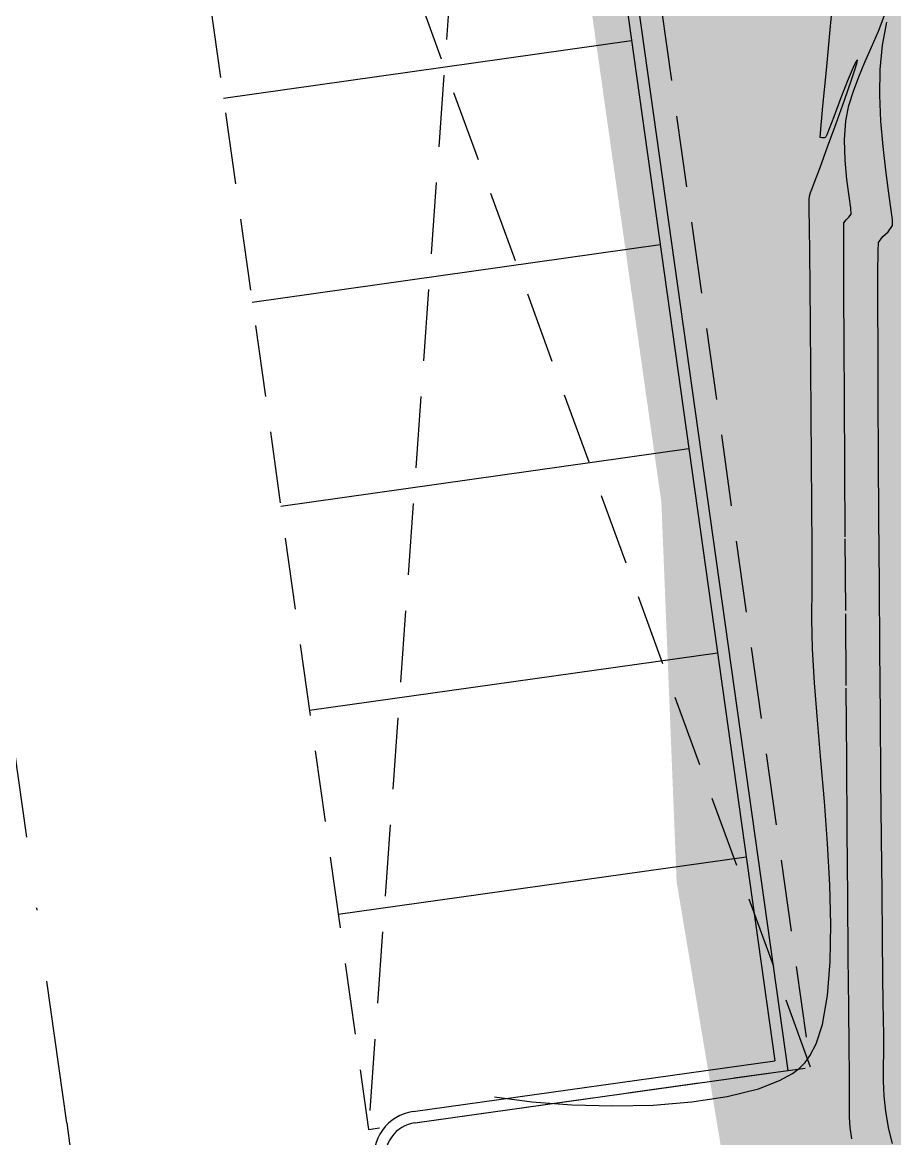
# Model space of a CAD drawing. Header units: feet. Extents: x 26064 to 27719, y 16802 to 28989.
# Drawn here: x 27492.46 to 27530.56, y 17870.44 to 17919.21 of the extents above; entities that cross this region are included whole.
import ezdxf

# ---------------------------------------------------------------- set-up
doc = ezdxf.new("R2010")
doc.units = ezdxf.units.FT
doc.header["$LTSCALE"] = 50
doc.header["$MEASUREMENT"] = 0
for name, pattern in [('CENTERPL', [0.25, 0.125, -0.0625, 0, -0.0625]), ('HIDDEN', [0.375, 0.25, -0.125]), ('HIDDEN25', [0.0938, 0.0625, -0.0313]), ('HIDN25', [0.0938, 0.0625, -0.0313])]:
    doc.linetypes.add(name, pattern=pattern)
for name, color, linetype in [('CANOPY', 7, 'HIDDEN25'), ('CL-ROADS', 9, 'CENTERPL'), ('CONT-MNR', 55, 'HIDN25'), ('CURB-B', 4, 'Continuous'), ('CURB-F', 32, 'Continuous'), ('PARKSTRIPES', 32, 'Continuous'), ('SILT FENCE', 200, 'Continuous'), ('SILT_FENCE', 1, 'HIDDEN')]:
    doc.layers.add(name, color=color, linetype=linetype)

msp = doc.modelspace()

# ---------------------------------------------------------------- linework, layer by layer
at = {"layer": 'CANOPY', "color": 7}
for p, q in [((27514.2247, 17963.67332), (27507.57923, 17870.84505)), ((27526.88946, 17873.55893), (27494.91448, 17960.95945))]:
    msp.add_line(p, q, dxfattribs=at)
at = {"layer": 'CANOPY', "color": 7, "flags": 128}
msp.add_lwpolyline([(27514.2247, 17963.67332), (27494.91448, 17960.95945), (27507.57923, 17870.84505), (27526.88946, 17873.55893)], close=True, dxfattribs=at)
at = {"layer": 'CL-ROADS', "color": 7}
msp.add_line((27494.41048, 17871.13672), (27488.19317, 17915.37516), dxfattribs=at)
msp.add_arc((27556.95874, 17878.66763), 63, 186.8654551, 222.8297258, dxfattribs=at)
at = {"layer": 'CONT-MNR', "color": 7, "extrusion": (0.995433, -0.095463, 0)}
msp.add_line((27527.77993, 17919.20109, 638), (27528.01977, 17921.70199, 638), dxfattribs=at)
at = {"layer": 'CONT-MNR', "color": 7, "extrusion": (0.933421, -0.358782, 0)}
msp.add_line((27529.85381, 17918.82484, 637), (27530.14839, 17919.59124, 637), dxfattribs=at)
at = {"layer": 'CONT-MNR', "color": 7, "extrusion": (0.995466, -0.095114, 0)}
msp.add_line((27527.5813, 17917.12224, 638), (27527.77993, 17919.20109, 638), dxfattribs=at)
at = {"layer": 'CONT-MNR', "color": 7}
for p, q in [((27529.55506, 17918.12063, 637), (27529.85381, 17918.82484, 637)), ((27530.026, 17918.20942, 636), (27530.21827, 17919.20832, 636)), ((27528.86643, 17917.48541, 638), (27528.74786, 17917.23672, 638)), ((27528.91699, 17917.56176, 638), (27528.86643, 17917.48541, 638)), ((27528.9369, 17917.55529, 638), (27528.93219, 17917.56857, 638)), ((27528.9945, 17916.82786, 637), (27529.2645, 17917.46088, 637)), ((27528.67914, 17916.68929, 638), (27528.85262, 17917.21995, 638)), ((27528.53135, 17916.71815, 638), (27528.21257, 17915.9055, 638)), ((27528.56563, 17915.5711, 637), (27528.75742, 17916.20384, 637)), ((27528.00585, 17914.78802, 638), (27528.37067, 17915.80355, 638)), ((27528.43148, 17914.91191, 637), (27528.56563, 17915.5711, 637)), ((27528.37025, 17914.07213, 637), (27528.43148, 17914.91191, 637)), ((27527.63338, 17913.7684, 638), (27528.00585, 17914.78802, 638)), ((27527.39143, 17914.15822, 638), (27527.30826, 17914.17947, 638)), ((27527.47922, 17914.16382, 638), (27527.39143, 17914.15822, 638)), ((27527.59207, 17914.28907, 638), (27527.55357, 17914.19954, 638)), ((27527.06034, 17912.21973, 638), (27527.30197, 17912.8704, 638)), ((27526.9572, 17911.94208, 638), (27527.06034, 17912.21973, 638)), ((27526.83091, 17911.30151, 638), (27526.8262, 17911.45931, 638)), ((27526.83377, 17911.01702, 638), (27526.83091, 17911.30151, 638)), ((27528.65818, 17910.82906, 637), (27528.64481, 17911.0827, 637)), ((27528.34492, 17910.44378, 637), (27528.44098, 17910.58286, 637)), ((27528.44098, 17910.58286, 637), (27528.56536, 17910.69009, 637)), ((27528.33632, 17908.9867, 637), (27528.33742, 17910.04929, 637)), ((27530.04433, 17909.85446, 636), (27530.28437, 17910.06141, 636)), ((27529.84192, 17909.21412, 636), (27529.85893, 17909.58605, 636)), ((27526.86926, 17907.67553, 638), (27526.85416, 17909.13236, 638)), ((27528.34087, 17907.34405, 637), (27528.33632, 17908.9867, 637)), ((27529.83007, 17906.82176, 636), (27529.83256, 17908.26791, 636)), ((27526.90326, 17904.09122, 638), (27526.88604, 17905.97126, 638)), ((27528.36401, 17902.67078, 637), (27528.35034, 17905.2094, 637)), ((27529.84256, 17902.72707, 636), (27529.83367, 17904.95003, 636)), ((27529.85598, 17900.22723, 636), (27529.84256, 17902.72707, 636)), ((27528.38114, 17899.81624, 637), (27528.36401, 17902.67078, 637)), ((27526.93422, 17900.09051, 638), (27526.91972, 17902.10708, 638)), ((27528.40099, 17896.73383, 637), (27528.38114, 17899.81624, 637)), ((27526.9538, 17894.5629, 638), (27526.95247, 17896.24675, 638)), ((27526.94832, 17893.13331, 638), (27526.9538, 17894.5629, 638)), ((27529.91551, 17891.80991, 636), (27529.89323, 17894.6943, 636)), ((27528.44596, 17890.23757, 637), (27528.42284, 17893.51159, 637)), ((27529.93917, 17888.94605, 636), (27529.91551, 17891.80991, 636)), ((27528.46961, 17886.99982, 637), (27528.44596, 17890.23757, 637)), ((27527.3395, 17886.9703, 638), (27527.19028, 17888.71583, 638)), ((27527.49149, 17885.16117, 638), (27527.3395, 17886.9703, 638)), ((27529.98751, 17883.57728, 636), (27529.96343, 17886.17705, 636)), ((27527.62737, 17883.33217, 638), (27527.49149, 17885.16117, 638)), ((27527.72821, 17881.52705, 638), (27527.62737, 17883.33217, 638)), ((27530.01063, 17881.22108, 636), (27529.98751, 17883.57728, 636)), ((27528.53642, 17878.3846, 637), (27528.51557, 17880.98529, 637)), ((27528.5702, 17874.4366, 637), (27528.55487, 17876.17235, 637)), ((27530.0778, 17875.71898, 636), (27530.06637, 17876.3574, 636)), ((27530.08737, 17874.93648, 636), (27530.0778, 17875.71898, 636)), ((27526.86184, 17874.05662, 638), (27527.12831, 17874.57512, 638)), ((27528.58166, 17873.26539, 637), (27528.5702, 17874.4366, 637)), ((27530.07319, 17873.58341, 636), (27530.08115, 17874.23497, 636)), ((27526.09432, 17873.28902, 638), (27526.40487, 17873.52312, 638)), ((27526.40487, 17873.52312, 638), (27526.53922, 17873.6475, 638)), ((27530.07754, 17872.95073, 636), (27530.07319, 17873.58341, 636)), ((27528.59243, 17872.23802, 637), (27528.58854, 17872.74676, 637)), ((27513.07832, 17872.26605, 638), (27514.72264, 17872.05206, 638)), ((27520.00988, 17871.9052, 638), (27521.69796, 17872.04, 638)), ((27521.69796, 17872.04, 638), (27523.25266, 17872.27601, 638)), ((27528.58685, 17871.79311, 637), (27528.59243, 17872.23802, 637)), ((27530.17941, 17871.61782, 636), (27530.10826, 17872.30589, 636)), ((27528.59012, 17871.37157, 637), (27528.58685, 17871.79311, 637)), ((27530.46908, 17870.22841, 636), (27530.30503, 17870.85548, 636))]:
    msp.add_line(p, q, dxfattribs=at)
at = {"layer": 'CONT-MNR', "color": 7, "extrusion": (0.915179, -0.403048, 0)}
msp.add_line((27529.2645, 17917.46088, 637), (27529.55506, 17918.12063, 637), dxfattribs=at)
at = {"layer": 'CONT-MNR', "color": 7, "extrusion": (0.995486, -0.094905, 0)}
msp.add_line((27529.92461, 17917.14585, 636), (27530.026, 17918.20942, 636), dxfattribs=at)
at = {"layer": 'CONT-MNR', "color": 7, "extrusion": (0.962544, -0.271125, 0)}
msp.add_line((27528.85262, 17917.21995, 638), (27528.92359, 17917.47193, 638), dxfattribs=at)
at = {"layer": 'CONT-MNR', "color": 7, "extrusion": (0.408403, -0.912802, 0)}
msp.add_line((27528.93219, 17917.56857, 638), (27528.91699, 17917.56176, 638), dxfattribs=at)
at = {"layer": 'CONT-MNR', "color": 7, "extrusion": (0.987483, -0.157726, 0)}
msp.add_line((27528.92359, 17917.47193, 638), (27528.9369, 17917.55529, 638), dxfattribs=at)
at = {"layer": 'CONT-MNR', "color": 7, "extrusion": (0.995536, -0.094385, 0)}
msp.add_line((27527.43144, 17915.54158, 638), (27527.5813, 17917.12224, 638), dxfattribs=at)
at = {"layer": 'CONT-MNR', "color": 7, "extrusion": (0.922799, -0.385282, 0)}
msp.add_line((27528.74786, 17917.23672, 638), (27528.53135, 17916.71815, 638), dxfattribs=at)
at = {"layer": 'CONT-MNR', "color": 7, "extrusion": (0.999917, -0.01289, 0)}
msp.add_line((27529.91012, 17916.0222, 636), (27529.92461, 17917.14585, 636), dxfattribs=at)
at = {"layer": 'CONT-MNR', "color": 7, "extrusion": (0.944368, -0.32889, 0)}
msp.add_line((27528.37067, 17915.80355, 638), (27528.67914, 17916.68929, 638), dxfattribs=at)
at = {"layer": 'CONT-MNR', "color": 7, "extrusion": (0.934808, -0.355155, 0)}
msp.add_line((27528.75742, 17916.20384, 637), (27528.9945, 17916.82786, 637), dxfattribs=at)
at = {"layer": 'CONT-MNR', "color": 7, "extrusion": (0.934108, -0.356991, 0)}
msp.add_line((27528.21257, 17915.9055, 638), (27527.89957, 17915.08652, 638), dxfattribs=at)
at = {"layer": 'CONT-MNR', "color": 7, "extrusion": (0.998987, 0.044996, 0)}
msp.add_line((27529.96137, 17914.88437, 636), (27529.91012, 17916.0222, 636), dxfattribs=at)
at = {"layer": 'CONT-MNR', "color": 7, "extrusion": (0.995708, -0.092548, 0)}
msp.add_line((27527.33791, 17914.53527, 638), (27527.43144, 17915.54158, 638), dxfattribs=at)
at = {"layer": 'CONT-MNR', "color": 7, "extrusion": (0.934153, -0.356872, 0)}
msp.add_line((27527.89957, 17915.08652, 638), (27527.69604, 17914.55375, 638), dxfattribs=at)
at = {"layer": 'CONT-MNR', "color": 7, "extrusion": (0.996547, -0.083036, 0)}
msp.add_line((27527.30826, 17914.17947, 638), (27527.33791, 17914.53527, 638), dxfattribs=at)
at = {"layer": 'CONT-MNR', "color": 7, "extrusion": (0.930767, -0.365613, 0)}
msp.add_line((27527.69604, 17914.55375, 638), (27527.59207, 17914.28907, 638), dxfattribs=at)
at = {"layer": 'CONT-MNR', "color": 7, "extrusion": (0.99627, 0.086295, 0)}
msp.add_line((27530.05718, 17913.77824, 636), (27529.96137, 17914.88437, 636), dxfattribs=at)
at = {"layer": 'CONT-MNR', "color": 7, "extrusion": (0.252725, -0.967538, 0)}
msp.add_line((27527.52799, 17914.17656, 638), (27527.47922, 17914.16382, 638), dxfattribs=at)
at = {"layer": 'CONT-MNR', "color": 7, "extrusion": (0.458697, -0.888593, 0)}
msp.add_line((27527.54508, 17914.18538, 638), (27527.52799, 17914.17656, 638), dxfattribs=at)
at = {"layer": 'CONT-MNR', "color": 7, "extrusion": (0.857727, -0.514105, 0)}
msp.add_line((27527.55357, 17914.19954, 638), (27527.54508, 17914.18538, 638), dxfattribs=at)
at = {"layer": 'CONT-MNR', "color": 7, "extrusion": (0.999507, 0.031404, 0)}
msp.add_line((27528.398, 17913.18906, 637), (27528.37025, 17914.07213, 637), dxfattribs=at)
at = {"layer": 'CONT-MNR', "color": 7, "extrusion": (0.938152, -0.346223, 0)}
msp.add_line((27527.30197, 17912.8704, 638), (27527.63338, 17913.7684, 638), dxfattribs=at)
at = {"layer": 'CONT-MNR', "color": 7, "extrusion": (0.993351, 0.115121, 0)}
msp.add_line((27530.17638, 17912.74973, 636), (27530.05718, 17913.77824, 636), dxfattribs=at)
at = {"layer": 'CONT-MNR', "color": 7, "extrusion": (0.995593, 0.093776, 0)}
msp.add_line((27528.47769, 17912.34296, 637), (27528.398, 17913.18906, 637), dxfattribs=at)
at = {"layer": 'CONT-MNR', "color": 7, "extrusion": (0.991122, 0.132958, 0)}
msp.add_line((27530.29778, 17911.84471, 636), (27530.17638, 17912.74973, 636), dxfattribs=at)
at = {"layer": 'CONT-MNR', "color": 7, "extrusion": (0.99168, 0.12873, 0)}
msp.add_line((27528.57231, 17911.61409, 637), (27528.47769, 17912.34296, 637), dxfattribs=at)
at = {"layer": 'CONT-MNR', "color": 7, "extrusion": (0.9976, -0.069234, 0)}
msp.add_line((27526.8262, 17911.45931, 638), (27526.83697, 17911.6144, 638), dxfattribs=at)
at = {"layer": 'CONT-MNR', "color": 7, "extrusion": (0.95222, -0.305414, 0)}
msp.add_line((27526.83697, 17911.6144, 638), (27526.88743, 17911.77173, 638), dxfattribs=at)
at = {"layer": 'CONT-MNR', "color": 7, "extrusion": (0.925395, -0.379004, 0)}
msp.add_line((27526.88743, 17911.77173, 638), (27526.9572, 17911.94208, 638), dxfattribs=at)
at = {"layer": 'CONT-MNR', "color": 7, "extrusion": (0.990819, 0.135194, 0)}
msp.add_line((27528.64481, 17911.0827, 637), (27528.57231, 17911.61409, 637), dxfattribs=at)
at = {"layer": 'CONT-MNR', "color": 7, "extrusion": (0.990442, 0.137929, 0)}
msp.add_line((27530.40023, 17911.10909, 636), (27530.29778, 17911.84471, 636), dxfattribs=at)
at = {"layer": 'CONT-MNR', "color": 7, "extrusion": (0.99994, 0.010915, 0)}
msp.add_line((27526.84192, 17910.27008, 638), (27526.83377, 17911.01702, 638), dxfattribs=at)
at = {"layer": 'CONT-MNR', "color": 7, "extrusion": (0.992908, 0.118889, 0)}
msp.add_line((27530.46253, 17910.58876, 636), (27530.40023, 17911.10909, 636), dxfattribs=at)
at = {"layer": 'CONT-MNR', "color": 7, "extrusion": (0.831568, -0.555423, 0)}
for p, q in [((27528.56536, 17910.69009, 637), (27528.65818, 17910.82906, 637)), ((27530.28437, 17910.06141, 636), (27530.46352, 17910.32962, 636))]:
    msp.add_line(p, q, dxfattribs=at)
at = {"layer": 'CONT-MNR', "color": 7, "extrusion": (0.999993, 0.003815, 0)}
msp.add_line((27530.46352, 17910.32962, 636), (27530.46253, 17910.58876, 636), dxfattribs=at)
at = {"layer": 'CONT-MNR', "color": 7, "extrusion": (0.999942, 0.010755, 0)}
msp.add_line((27526.85416, 17909.13236, 638), (27526.84192, 17910.27008, 638), dxfattribs=at)
at = {"layer": 'CONT-MNR', "color": 7, "extrusion": (0.99982, -0.018993, 0)}
msp.add_line((27528.33742, 17910.04929, 637), (27528.34492, 17910.44378, 637), dxfattribs=at)
at = {"layer": 'CONT-MNR', "color": 7, "extrusion": (0.822798, -0.568334, 0)}
msp.add_line((27529.85893, 17909.58605, 636), (27530.04433, 17909.85446, 636), dxfattribs=at)
at = {"layer": 'CONT-MNR', "color": 7, "extrusion": (0.999951, -0.009891, 0)}
msp.add_line((27529.83256, 17908.26791, 636), (27529.84192, 17909.21412, 636), dxfattribs=at)
at = {"layer": 'CONT-MNR', "color": 7, "extrusion": (0.999952, 0.00984, 0)}
msp.add_line((27526.88604, 17905.97126, 638), (27526.86926, 17907.67553, 638), dxfattribs=at)
at = {"layer": 'CONT-MNR', "color": 7, "extrusion": (0.99999, 0.004439, 0)}
msp.add_line((27528.35034, 17905.2094, 637), (27528.34087, 17907.34405, 637), dxfattribs=at)
at = {"layer": 'CONT-MNR', "color": 7, "extrusion": (0.999998, 0.00192, 0)}
msp.add_line((27529.83367, 17904.95003, 636), (27529.83007, 17906.82176, 636), dxfattribs=at)
at = {"layer": 'CONT-MNR', "color": 7, "extrusion": (0.999966, 0.008298, 0)}
msp.add_line((27526.91972, 17902.10708, 638), (27526.90326, 17904.09122, 638), dxfattribs=at)
at = {"layer": 'CONT-MNR', "color": 7, "extrusion": (0.999984, 0.005724, 0)}
msp.add_line((27526.94554, 17898.11318, 638), (27526.93422, 17900.09051, 638), dxfattribs=at)
at = {"layer": 'CONT-MNR', "color": 7, "extrusion": (0.99998, 0.006347, 0)}
msp.add_line((27529.87313, 17897.52485, 636), (27529.85598, 17900.22723, 636), dxfattribs=at)
at = {"layer": 'CONT-MNR', "color": 7, "extrusion": (0.999993, 0.003712, 0)}
msp.add_line((27526.95247, 17896.24675, 638), (27526.94554, 17898.11318, 638), dxfattribs=at)
at = {"layer": 'CONT-MNR', "color": 7, "extrusion": (0.999975, 0.007102, 0)}
msp.add_line((27529.89323, 17894.6943, 636), (27529.87313, 17897.52485, 636), dxfattribs=at)
at = {"layer": 'CONT-MNR', "color": 7, "extrusion": (0.999977, 0.006781, 0)}
msp.add_line((27528.42284, 17893.51159, 637), (27528.40099, 17896.73383, 637), dxfattribs=at)
at = {"layer": 'CONT-MNR', "color": 7, "extrusion": (0.999774, 0.021252, 0)}
msp.add_line((27526.97579, 17891.84107, 638), (27526.94832, 17893.13331, 638), dxfattribs=at)
at = {"layer": 'CONT-MNR', "color": 7, "extrusion": (0.998295, 0.058374, 0)}
msp.add_line((27527.06274, 17890.354, 638), (27526.97579, 17891.84107, 638), dxfattribs=at)
at = {"layer": 'CONT-MNR', "color": 7, "extrusion": (0.996983, 0.077619, 0)}
msp.add_line((27527.19028, 17888.71583, 638), (27527.06274, 17890.354, 638), dxfattribs=at)
at = {"layer": 'CONT-MNR', "color": 7, "extrusion": (0.999962, 0.008762, 0)}
msp.add_line((27529.96343, 17886.17705, 636), (27529.93917, 17888.94605, 636), dxfattribs=at)
at = {"layer": 'CONT-MNR', "color": 7, "extrusion": (0.999972, 0.007531, 0)}
msp.add_line((27528.49305, 17883.88637, 637), (27528.46961, 17886.99982, 637), dxfattribs=at)
at = {"layer": 'CONT-MNR', "color": 7, "extrusion": (0.99997, 0.00776, 0)}
msp.add_line((27528.51557, 17880.98529, 637), (27528.49305, 17883.88637, 637), dxfattribs=at)
at = {"layer": 'CONT-MNR', "color": 7, "extrusion": (0.999636, 0.026994, 0)}
msp.add_line((27527.77513, 17879.78956, 638), (27527.72821, 17881.52705, 638), dxfattribs=at)
at = {"layer": 'CONT-MNR', "color": 7, "extrusion": (0.999945, 0.010484, 0)}
msp.add_line((27530.032, 17879.18279, 636), (27530.01063, 17881.22108, 636), dxfattribs=at)
at = {"layer": 'CONT-MNR', "color": 7, "extrusion": (0.999873, -0.015933, 0)}
msp.add_line((27527.74922, 17878.16344, 638), (27527.77513, 17879.78956, 638), dxfattribs=at)
at = {"layer": 'CONT-MNR', "color": 7, "extrusion": (0.999934, 0.011446, 0)}
msp.add_line((27530.05084, 17877.53678, 636), (27530.032, 17879.18279, 636), dxfattribs=at)
at = {"layer": 'CONT-MNR', "color": 7, "extrusion": (0.999965, 0.008341, 0)}
msp.add_line((27528.55487, 17876.17235, 637), (27528.53642, 17878.3846, 637), dxfattribs=at)
at = {"layer": 'CONT-MNR', "color": 7, "extrusion": (0.996817, -0.079721, 0)}
msp.add_line((27527.63157, 17876.69242, 638), (27527.74922, 17878.16344, 638), dxfattribs=at)
at = {"layer": 'CONT-MNR', "color": 7, "extrusion": (0.999913, 0.013164, 0)}
msp.add_line((27530.06637, 17876.3574, 636), (27530.05084, 17877.53678, 636), dxfattribs=at)
at = {"layer": 'CONT-MNR', "color": 7, "extrusion": (0.984279, -0.176623, 0)}
msp.add_line((27527.40329, 17875.42027, 638), (27527.63157, 17876.69242, 638), dxfattribs=at)
at = {"layer": 'CONT-MNR', "color": 7, "extrusion": (0.950932, -0.309401, 0)}
msp.add_line((27527.12831, 17874.57512, 638), (27527.40329, 17875.42027, 638), dxfattribs=at)
at = {"layer": 'CONT-MNR', "color": 7, "extrusion": (0.999961, -0.008869, 0)}
msp.add_line((27530.08115, 17874.23497, 636), (27530.08737, 17874.93648, 636), dxfattribs=at)
at = {"layer": 'CONT-MNR', "color": 7, "extrusion": (0.807429, -0.589965, 0)}
msp.add_line((27526.65325, 17873.77114, 638), (27526.86184, 17874.05662, 638), dxfattribs=at)
at = {"layer": 'CONT-MNR', "color": 7, "extrusion": (0.735071, -0.67799, 0)}
msp.add_line((27526.53922, 17873.6475, 638), (27526.65325, 17873.77114, 638), dxfattribs=at)
at = {"layer": 'CONT-MNR', "color": 7, "extrusion": (-0.361858, 0.932233, 0)}
msp.add_line((27524.61626, 17872.61886, 638), (27525.53074, 17872.97383, 638), dxfattribs=at)
at = {"layer": 'CONT-MNR', "color": 7, "extrusion": (0.488108, -0.872783, 0)}
msp.add_line((27525.53074, 17872.97383, 638), (27526.09432, 17873.28902, 638), dxfattribs=at)
at = {"layer": 'CONT-MNR', "color": 7, "extrusion": (0.999912, 0.01325, 0)}
msp.add_line((27528.58854, 17872.74676, 637), (27528.58166, 17873.26539, 637), dxfattribs=at)
at = {"layer": 'CONT-MNR', "color": 7, "extrusion": (0.243841, -0.969815, 0)}
msp.add_line((27523.25266, 17872.27601, 638), (27524.61626, 17872.61886, 638), dxfattribs=at)
at = {"layer": 'CONT-MNR', "color": 7, "extrusion": (0.998867, 0.047589, 0)}
msp.add_line((27530.10826, 17872.30589, 636), (27530.07754, 17872.95073, 636), dxfattribs=at)
at = {"layer": 'CONT-MNR', "color": 7, "extrusion": (-0.077394, -0.997001, 0)}
msp.add_line((27514.72264, 17872.05206, 638), (27516.46449, 17871.91684, 638), dxfattribs=at)
at = {"layer": 'CONT-MNR', "color": 7, "extrusion": (-0.028513, -0.999593, 0)}
msp.add_line((27516.46449, 17871.91684, 638), (27518.24615, 17871.86602, 638), dxfattribs=at)
at = {"layer": 'CONT-MNR', "color": 7, "extrusion": (0.022209, -0.999753, 0)}
msp.add_line((27518.24615, 17871.86602, 638), (27520.00988, 17871.9052, 638), dxfattribs=at)
at = {"layer": 'CONT-MNR', "color": 7, "extrusion": (0.986694, 0.162589, 0)}
msp.add_line((27530.30503, 17870.85548, 636), (27530.17941, 17871.61782, 636), dxfattribs=at)
at = {"layer": 'CONT-MNR', "color": 7, "extrusion": (0.997602, 0.069214, 0)}
msp.add_line((27528.62055, 17870.93292, 637), (27528.59012, 17871.37157, 637), dxfattribs=at)
at = {"layer": 'CONT-MNR', "color": 7, "extrusion": (0.9885, 0.151223, 0)}
msp.add_line((27528.69647, 17870.43669, 637), (27528.62055, 17870.93292, 637), dxfattribs=at)
at = {"layer": 'CURB-B', "color": 7, "flags": 128}
for points in [[(27513.23444, 17963.53415), (27525.89919, 17873.41976)], [(27509.60571, 17871.12986), (27525.89919, 17873.41976)]]:
    msp.add_lwpolyline(points, dxfattribs=at)
msp.add_lwpolyline([(27509.60571, 17871.12986, 0.42878178), (27508.34121, 17869.36248)], format="xyb", dxfattribs=at)
at = {"layer": 'CURB-F', "color": 7}
for p in [(27512.80889, 17962.96943), (27509.53613, 17871.62499)]:
    msp.add_line(p, (27525.33447, 17873.8453), dxfattribs=at)
msp.add_arc((27509.81447, 17869.64446), 2, 98, 190.835088, dxfattribs=at)
at = {"layer": 'PARKSTRIPES', "color": 7}
for p, q in [((27501.24685, 17915.90225), (27519.07168, 17918.40737)), ((27502.49941, 17906.98984), (27520.32424, 17909.49495)), ((27503.75197, 17898.07743), (27521.57679, 17900.58254)), ((27505.00453, 17889.16501), (27522.82935, 17891.67013)), ((27506.25708, 17880.2526), (27524.08191, 17882.75772))]:
    msp.add_line(p, q, dxfattribs=at)
at = {"layer": 'SILT FENCE', "linetype": 'Continuous', "const_width": 10, "flags": 128}
msp.add_lwpolyline([(27571.18993, 17113.92892), (27571.18993, 17648.08742), (27565.85877, 17658.64102), (27561.96805, 17673.0828), (27561.96805, 17792.50513), (27529.07287, 17872.54221), (27515.83663, 17965.7443), (27485.76855, 17981.4147), (26810.18741, 17983.35403), (26801.24797, 17983.84578), (26736.9852, 17997.16402), (26717.6278, 17998.68722), (26707.45353, 17998.94141), (26541.31565, 17998.97573), (26439.41486, 17996.83872), (26373.56271, 17989.8501), (26343.25903, 17981.11433), (26323.44511, 17981.69672), (26251.9082, 18008.79492), (26227.05969, 18020.52676)], dxfattribs=at)
at = {"layer": 'SILT_FENCE', "color": 3, "linetype": 'Continuous', "flags": 128}
msp.add_lwpolyline([(27533.53572, 17929.25579, 13.33, 13.33, 0), (27526.85733, 17911.67789, 13.33, 13.33, 0), (27526.92654, 17901.15946, 13.33, 13.33, 0), (27527.68261, 17882.34328, 13.33, 13.33, 0), (27530.72543, 17864.13117, 13.33, 13.33, 0), (27536.80749, 17856.21764, 13.33, 13.33, 0), (27552.79872, 17834.78277, 13.33, 13.33, 0), (27555.09346, 17829.87176, 13.33, 13.33, 0), (27571.56538, 17801.6497, 13.33333, 13.33333, 0)], format="xyseb", dxfattribs=at)

doc.saveas('drawing.dxf')
